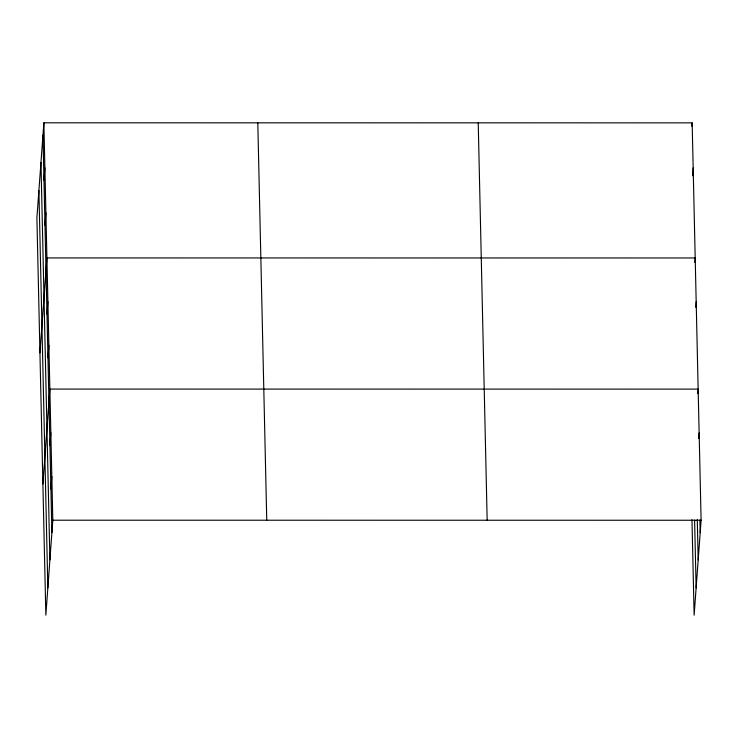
<?xml version="1.0" encoding="UTF-8"?>
<svg xmlns="http://www.w3.org/2000/svg" width="738" height="738" viewBox="0 0 738 738"><rect width="100%" height="100%" fill="white"/><g stroke="black" fill="none" stroke-linecap="round" stroke-linejoin="round"><path stroke-width="1.11" d="M43.874 122.812L36.9 217.747L45.848 615.141L52.813 520.207L43.874 122.812L692.152 122.859L701.1 520.253L694.126 615.188L691.976 519.709M43.976 180.293L44.889 167.858M44.981 225.339L45.904 212.895M39.944 352.865L46.909 257.931L695.196 257.968L694.864 262.497M46.983 314.084L47.896 301.639M47.97 357.801L48.883 345.356M42.896 484.008L49.861 389.074L698.148 389.111L697.816 393.631M49.935 445.226L50.848 432.782M50.922 488.943L51.835 476.499M691.903 126.253L692.152 122.859M692.585 175.81L693.166 167.895M695.768 307.34L696.183 301.685M698.72 438.483L699.135 432.828M52.813 520.207L701.1 520.253M699.901 520.041L700.187 532.698M697.281 519.653L698.185 559.911M694.596 520.087L696.128 587.965M478.224 122.84L487.163 520.235M257.802 122.831L266.75 520.225M42.961 135.257L51.9 532.651M40.959 162.48L49.907 559.874M38.902 190.524L47.841 587.918"/></g></svg>
